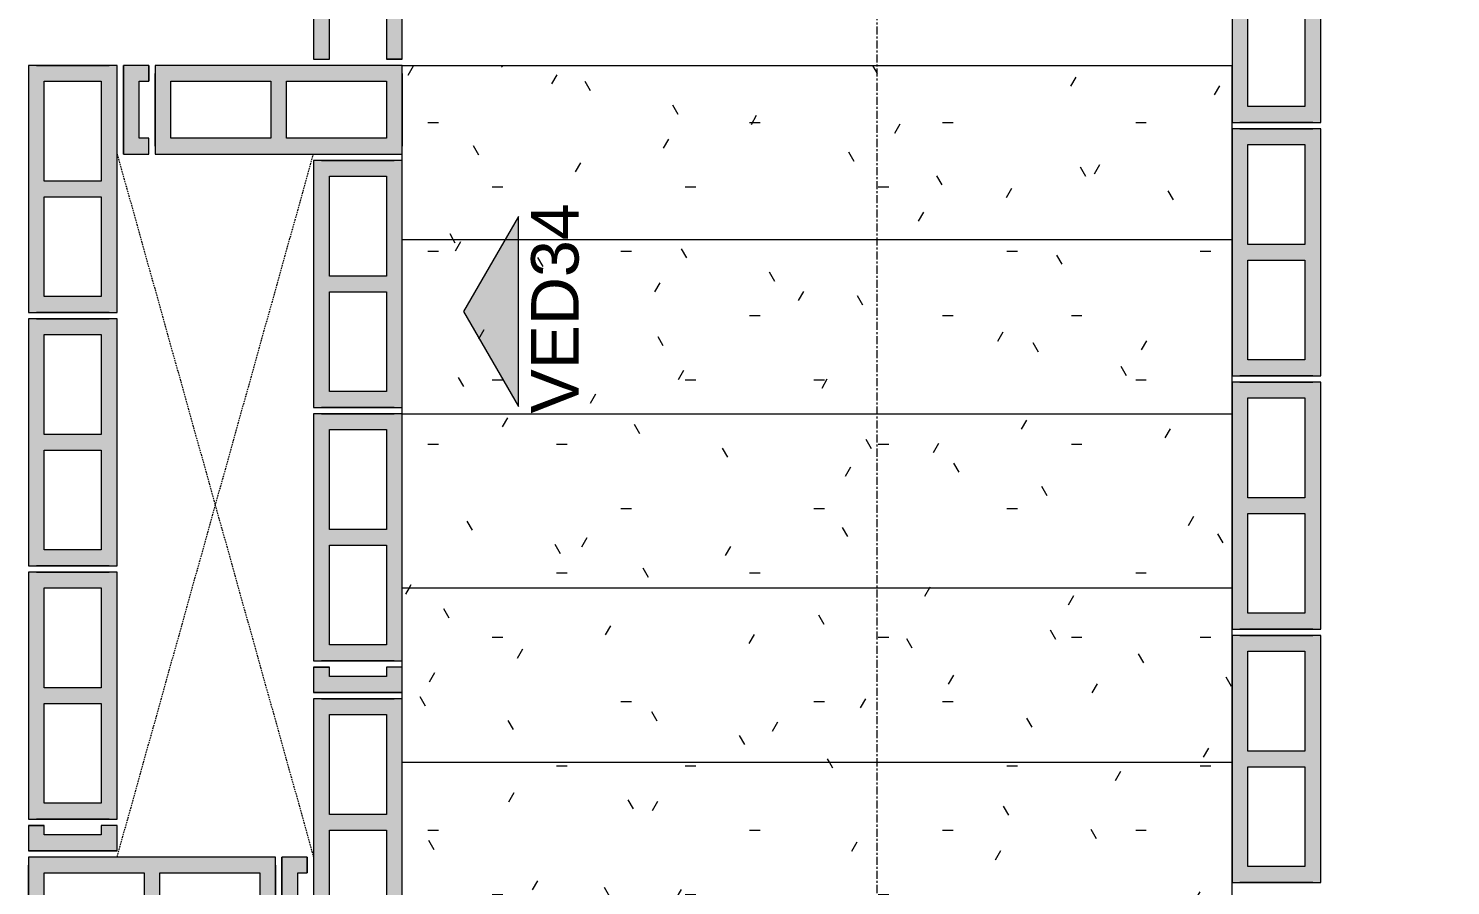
# Model space of a CAD drawing. Header units: centimetres. Extents: x 170 to 13810, y -2277 to 8860.
# Drawn here: x 12644.6 to 12869.1, y -425.3 to -289.9 of the extents above; entities that cross this region are included whole.
import ezdxf

# ---------------------------------------------------------------- set-up
doc = ezdxf.new("R2010")
doc.units = ezdxf.units.CM
doc.linetypes.add('Linha de eixo', pattern=[2.2225, 1.27, -0.3175, 0.3175, -0.3175])
doc.linetypes.add('Projeção', pattern=[0.396875, 0.238125, -0.15875])
for name, color, linetype, lineweight, true_color in [('A-ANNO-DIMS-1', 1, 'Continuous', 9, 0xff0000), ('G-ANNO-SYMB-1', 251, 'Continuous', 9, 0x646464), ('S-BEAM-3', 9, 'Continuous', 9, 0xc0c0c0), ('S-BEAM-5', 6, 'Continuous', 9, 0xff00ff)]:
    doc.layers.add(name, color=color, linetype=linetype, lineweight=lineweight, true_color=true_color)
for name, color, linetype, lineweight in [('A-ANNO-DIMS-50', 7, 'Continuous', 9), ('A-DETL-GENF', 7, 'Continuous', 9), ('A-FLOR-OVHD', 7, 'Projeção', 9), ('G-ANNO-SYMB', 7, 'Continuous', 9), ('S-BEAM', 7, 'Continuous', 9), ('S-BEAM-2', 7, 'Continuous', 13), ('S-GRID-1', 7, 'Linha de eixo', 9), ('S-STRS', 7, 'Continuous', 9), ('S-STRS-1', 7, 'Projeção', 9)]:
    doc.layers.add(name, color=color, linetype=linetype, lineweight=lineweight)
doc.styles.add('Arial_2', font='arial.ttf', dxfattribs={"height": 7.5})
doc.styles.add('Bahnschrift_13', font='', dxfattribs={"height": 7.5})
doc.styles.get('Bahnschrift_13').set_extended_font_data('Bahnschrift')
doc.dimstyles.new('COTA_ACUMULADA', dxfattribs={"dimscale": 30.48, "dimtxt": 8.33133, "dimasz": 0.049213, "dimexe": 0, "dimexo": 0.0625, "dimgap": 0.131234, "dimtad": 0, "dimjust": 2, "dimdec": 0, "dimzin": 0, "dimdsep": 46, "dimtxsty": 'Bahnschrift_13', "dimblk1": 'NONE', "dimblk2": 'OPEN30', "dimsah": 1, "dimcen": 0.09, "dimse1": 1, "dimsd1": 1, "dimazin": 0, "dimtfac": 1, "dimtdec": 4, "dimtix": 1, "dimtmove": 2, "dimatfit": 3, "dimfxl": 0, "dimfxlon": 1, "dimtvp": 1, "dimtolj": 1, "dimtzin": 0, "dimarcsym": 2})
doc.dimstyles.new('COTA_LINEAR', dxfattribs={"dimscale": 30.48, "dimtxt": 8.33133, "dimasz": 0.393701, "dimexe": 0.164042, "dimexo": 0.328084, "dimgap": 0.131234, "dimtad": 1, "dimdec": 0, "dimzin": 0, "dimdsep": 46, "dimtxsty": 'Bahnschrift_13', "dimblk1": 'DOTSMALL', "dimblk2": 'DOTSMALL', "dimsah": 1, "dimcen": 0.09, "dimdle": 0.164042, "dimazin": 0, "dimtfac": 1, "dimtdec": 4, "dimtix": 1, "dimtmove": 0, "dimatfit": 3, "dimfxl": 1, "dimtvp": 1, "dimtolj": 1, "dimtzin": 0, "dimarcsym": 2})
pattern_1 = [(0, (12412.957, 0), (40.64, 10.16), [1.676, -28.804, 1.676, -28.804, -162.56]), (0, (12412.957, 0), (40.64, 10.16), [-60.96, 1.676, -59.284, 1.676, -28.804, -71.12]), (0, (12412.957, 0), (40.64, 10.16), [-152.4, 1.676, -18.644, 1.676, -49.124]), (120, (12428.197, 5.08), (-29.11882, 30.11527), [1.676, -28.804, 1.676, -28.804, -162.56]), (120, (12428.197, 5.08), (-29.11882, 30.11527), [-60.96, 1.676, -59.284, 1.676, -28.804, -71.12]), (120, (12428.197, 5.08), (-29.11882, 30.11527), [-152.4, 1.676, -18.644, 1.676, -49.124]), (240, (12433.277, 25.4), (-11.52118, -40.27527), [1.676, -28.804, 1.676, -28.804, -162.56]), (240, (12433.277, 25.4), (-11.52118, -40.27527), [-60.96, 1.676, -59.284, 1.676, -28.804, -71.12]), (240, (12433.277, 25.4), (-11.52118, -40.27527), [-152.4, 1.676, -18.644, 1.676, -49.124])]

# ---------------------------------------------------------------- blocks, each defined once
blk = doc.blocks.new('LEONE - BLOCO 14X39X1 - LEONE - BLOCO 14X39X19-2886981-COBERTURA - MODULAÇÃO 1ª FIADA')
at = {"layer": 'S-BEAM-3'}
h = blk.add_hatch(color=256, dxfattribs=at)
h.paths.add_polyline_path([(-19.5, -4.5), (-19.5, -7), (19.5, -7), (19.5, 7), (-19.5, 7), (-19.5, 0)])
h.paths.add_polyline_path([(-17, 4.5), (-1.25, 4.5), (-1.25, -4.5), (-17, -4.5)])
h.paths.add_polyline_path([(1.25, 4.16), (1.25, 4.5), (17, 4.5), (17, -4.5), (1.25, -4.5), (1.25, -4.16)])
at = {"layer": 'A-DETL-GENF'}
for p, q in [((19.5, 7), (-19.5, 7)), ((-19.5, 7), (-19.5, 0)), ((19.5, 0), (19.5, 7)), ((-17, -4.5), (-17, 4.5)), ((-17, 4.5), (-1.25, 4.5)), ((-1.25, 4.5), (-1.25, -4.5)), ((1.25, -4.5), (1.25, 4.5)), ((1.25, 4.5), (17, 4.5)), ((17, 4.5), (17, -4.5)), ((-19.5, 0), (-19.5, -7)), ((19.5, -7), (19.5, 0)), ((-1.25, -4.5), (-17, -4.5)), ((17, -4.5), (1.25, -4.5)), ((-19.5, -7), (19.5, -7))]:
    blk.add_line(p, q, dxfattribs=at)
at = {"layer": 'S-BEAM-2'}
for p, q in [((-19.5, 7), (-19.5, -7)), ((19.5, 7), (-19.5, 7)), ((19.5, -7), (19.5, 7)), ((19.5, -7), (19.5, 7)), ((-19.5, 5.75), (-19.5, -5.75)), ((-19.5, -5.75), (-19.5, 5.75)), ((19.5, 5.75), (19.5, -5.75)), ((-19.5, -7), (19.5, -7))]:
    blk.add_line(p, q, dxfattribs=at)
at = {"layer": 'S-BEAM-3'}
for p, q in [((-17, 4.5), (-1.25, 4.5)), ((-17, -4.5), (-17, 4.5)), ((-1.25, 4.5), (-1.25, -4.5)), ((1.25, 4.5), (17, 4.5)), ((1.25, -4.5), (1.25, 4.5)), ((17, 4.5), (17, -4.5)), ((-1.25, -4.5), (-17, -4.5)), ((17, -4.5), (1.25, -4.5))]:
    blk.add_line(p, q, dxfattribs=at)
blk = doc.blocks.new('LEONE - BLOCO VEDAÇÃO 14X39X19 - LEONE - BLOCO VEDAÇÃO 14X39X19-V3-COBERTURA - MODULAÇÃO 1ª FIADA')
at = {"layer": 'S-BEAM-5'}
h = blk.add_hatch(color=256, dxfattribs=at)
h.paths.add_polyline_path([(8, -7), (19.5, -7), (19.5, 7), (-19.5, 7), (-19.5, -7), (5.5, -7)])
h.paths.add_polyline_path([(-17, -4.5), (-17, 4.5), (-1.25, 4.5), (-1.25, -4.5)])
h.paths.add_polyline_path([(8, -4.5), (1.25, -4.5), (1.25, 4.5), (17, 4.5), (17, -4.5)])
at = {"layer": 'A-DETL-GENF'}
for p, q in [((19.5, 7), (-19.5, 7)), ((-19.5, 7), (-19.5, 0)), ((19.5, 0), (19.5, 7)), ((-17, -4.5), (-17, 4.5)), ((-17, 4.5), (-1.25, 4.5)), ((-1.25, 4.5), (-1.25, -4.5)), ((1.25, -4.5), (1.25, 4.5)), ((1.25, 4.5), (17, 4.5)), ((17, 4.5), (17, -4.5)), ((-19.5, 0), (-19.5, -7)), ((19.5, -7), (19.5, 0)), ((-1.25, -4.5), (-17, -4.5)), ((17, -4.5), (1.25, -4.5)), ((-19.5, -7), (19.5, -7))]:
    blk.add_line(p, q, dxfattribs=at)
at = {"layer": 'S-BEAM-2'}
for p, q in [((-19.5, 7), (-19.5, -7)), ((19.5, 7), (-19.5, 7)), ((-19.5, 7), (-19.5, -7)), ((19.5, -7), (19.5, 7)), ((19.5, -7), (19.5, 7)), ((-19.5, -5.75), (-19.5, 5.75)), ((19.5, 5.75), (19.5, -5.75)), ((-19.5, -7), (19.5, -7))]:
    blk.add_line(p, q, dxfattribs=at)
at = {"layer": 'S-BEAM-3'}
for p, q in [((-17, 4.5), (-1.25, 4.5)), ((-17, -4.5), (-17, 4.5)), ((-1.25, 4.5), (-1.25, -4.5)), ((1.25, 4.5), (17, 4.5)), ((1.25, -4.5), (1.25, 4.5)), ((17, 4.5), (17, -4.5)), ((-1.25, -4.5), (-17, -4.5)), ((17, -4.5), (1.25, -4.5))]:
    blk.add_line(p, q, dxfattribs=at)
blk = doc.blocks.new('LEONE - BLOCO VEDAÇÃO 14x04x19 - LEONE - BLOCO VEDAÇÃO 14x04x19-2838453-COBERTURA - MODULAÇÃO 1ª FIADA')
at = {"layer": 'S-BEAM-5'}
blk.add_hatch(color=256, dxfattribs=at).paths.add_polyline_path([(-2.5, -4.5), (-2.5, -7), (1.5, -7), (1.5, -4.5), (0, -4.5), (0, 4.5), (1.5, 4.5), (1.5, 7), (-2.5, 7), (-2.5, 0)])
at = {"layer": 'A-DETL-GENF'}
for p, q in [((1.5, 7), (-2.5, 7)), ((-2.5, 7), (-2.5, 0)), ((1.5, 4.5), (1.5, 7)), ((0, 4.5), (1.5, 4.5)), ((0, -4.5), (0, 4.5)), ((-2.5, 0), (-2.5, -7)), ((1.5, -4.5), (0, -4.5)), ((1.5, -7), (1.5, -4.5)), ((-2.5, -7), (1.5, -7))]:
    blk.add_line(p, q, dxfattribs=at)
at = {"layer": 'S-BEAM-2'}
for p, q in [((1.5, 7), (-2.5, 7)), ((-2.5, -7), (-2.5, 7)), ((1.5, 7), (1.5, 4.5)), ((1.5, -7), (1.5, -4.5)), ((-2.5, -7), (1.5, -7))]:
    blk.add_line(p, q, dxfattribs=at)
at = {"layer": 'S-BEAM-3'}
for p, q in [((0, -4.5), (0, 4.5)), ((0, 4.5), (1.5, 4.5)), ((1.5, -4.5), (0, -4.5))]:
    blk.add_line(p, q, dxfattribs=at)
blk = doc.blocks.new('LEONE - BLOCO VEDAÇÃO 14x09x1 - LEONE - BLOCO VEDAÇÃO 14x09x19-3306052-COBERTURA - MODULAÇÃO 1ª FIADA')
at = {"layer": 'S-BEAM-5'}
blk.add_hatch(color=256, dxfattribs=at).paths.add_polyline_path([(4.5, -4.5), (-2, -4.5), (-2, 4.5), (4.5, 4.5), (4.5, 7), (-4.5, 7), (-4.5, -7), (4.5, -7)])
at = {"layer": 'A-DETL-GENF'}
for p, q in [((-4.5, 7), (-4.5, 0)), ((0, 7), (-4.5, 7)), ((4.5, 7), (0, 7)), ((4.5, 4.5), (4.5, 7)), ((-2, -4.5), (-2, 4.5)), ((-2, 4.5), (4.5, 4.5)), ((-4.5, 0), (-4.5, -7)), ((4.5, -4.5), (-2, -4.5)), ((4.5, -7), (4.5, -4.5)), ((-4.5, -7), (0, -7)), ((0, -7), (4.5, -7))]:
    blk.add_line(p, q, dxfattribs=at)
at = {"layer": 'S-BEAM-2'}
for p, q in [((4.5, 7), (-4.5, 7)), ((-4.5, 7), (-4.5, -7)), ((-4.5, -7), (-4.5, 7)), ((4.5, 7), (4.5, 4.5)), ((-4.5, 5.75), (-4.5, -5.75)), ((-4.5, -5.75), (-4.5, 5.75)), ((4.5, -7), (4.5, -4.5)), ((-4.5, -7), (4.5, -7))]:
    blk.add_line(p, q, dxfattribs=at)
at = {"layer": 'S-BEAM-3'}
for p, q in [((-2, 4.5), (4.5, 4.5)), ((-2, -4.5), (-2, 4.5)), ((4.5, -4.5), (-2, -4.5))]:
    blk.add_line(p, q, dxfattribs=at)
blk = doc.blocks.new('Elevação - Número de detalhe-3354112-COBERTURA - MODULAÇÃO 1ª FIADA')
at = {"layer": 'G-ANNO-SYMB-1'}
blk.add_hatch(color=256, dxfattribs=at).paths.add_polyline_path([(0.3, 0), (-0.3, 0), (0, 0.1732)])
at = {"layer": 'G-ANNO-SYMB'}
for p, q in [((0, 0.1732), (-0.3, 0)), ((0.3, 0), (0, 0.1732)), ((-0.3, 0), (0.3, 0))]:
    blk.add_line(p, q, dxfattribs=at)
blk = doc.blocks.new('DIMBLOCK70-COBERTURA - MODULAÇÃO 1ª FIADA')
at = {"layer": 'A-ANNO-DIMS-50', "lineweight": 35, "true_color": 0xff0000}
h = blk.add_hatch(color=1, dxfattribs=at)
edge = h.paths.add_edge_path()
edge.add_arc((12894.53, -174.76), 1.5, 0, 360)
h = blk.add_hatch(color=1, dxfattribs=at)
edge = h.paths.add_edge_path()
edge.add_arc((12894.53, -495.76), 1.5, 0, 360)
at = {"layer": 'A-ANNO-DIMS-50', "color": 1, "true_color": 0xff0000}
for p, q in [((12853.89, -174.76), (12899.53, -174.76)), ((12894.53, -174.76), (12853.89, -174.76)), ((12894.53, -495.76), (12894.53, -174.76)), ((12902.41, -495.76), (12889.53, -495.76)), ((12894.53, -495.76), (12902.41, -495.76))]:
    blk.add_line(p, q, dxfattribs=at)
at = {"layer": 'A-ANNO-DIMS-50', "color": 1, "lineweight": 35, "true_color": 0xff0000}
for centre in [(12894.53, -174.76), (12894.53, -495.76)]:
    blk.add_circle(centre, 1.5, dxfattribs=at)
at = {"layer": 'A-ANNO-DIMS-50', "color": 0, "insert": (12880.88, -342.51), "char_height": 7.5, "width": 17.4201, "attachment_point": 1, "rotation": 90, "line_spacing_factor": 1.009858, "style": 'Bahnschrift_13'}
blk.add_mtext('321', dxfattribs=at)
blk = doc.blocks.new('_DotSmall')
at = {"color": 0, "linetype": 'ByBlock', "const_width": 0.5}
blk.add_lwpolyline([(-0.0625, 0, 1), (0.0625, 0, 1)], format="xyb", close=True, dxfattribs=at)
blk = doc.blocks.new('DIMBLOCK144-COBERTURA - MODULAÇÃO 1ª FIADA')
at = {"layer": 'A-ANNO-DIMS-50', "color": 1, "true_color": 0xff0000}
for p, q in [((13259.59, -340.9), (13244.59, -336.88)), ((13209.59, -340.9), (13259.59, -340.9)), ((13259.59, -340.9), (13244.59, -344.92)), ((13259.59, -340.9), (13259.59, -340.9)), ((13259.59, -340.9), (13259.59, -340.9))]:
    blk.add_line(p, q, dxfattribs=at)
at = {"layer": 'A-ANNO-DIMS-50', "color": 0, "insert": (13243.69, -327.25), "char_height": 7.5, "width": 18.4804, "attachment_point": 1, "line_spacing_factor": 1.009858, "style": 'Bahnschrift_13'}
blk.add_mtext('481', dxfattribs=at)
blk = doc.blocks.new('_None')
blk = doc.blocks.new('_Open30')
at = {"color": 0, "linetype": 'ByBlock', "lineweight": -2}
for p, q in [((-1, 0.27), (0, 0)), ((0, 0), (-1, -0.27)), ((0, 0), (-1, 0))]:
    blk.add_line(p, q, dxfattribs=at)
blk = doc.blocks.new('DIMBLOCK145-COBERTURA - MODULAÇÃO 1ª FIADA')
at = {"layer": 'A-ANNO-DIMS-50', "color": 1, "true_color": 0xff0000}
for p, q in [((13589.59, -340.9), (13574.59, -336.88)), ((13539.59, -340.9), (13589.59, -340.9)), ((13589.59, -340.9), (13574.59, -344.92)), ((13589.59, -340.9), (13589.59, -340.9)), ((13589.59, -340.9), (13589.59, -340.9))]:
    blk.add_line(p, q, dxfattribs=at)
at = {"layer": 'A-ANNO-DIMS-50', "color": 0, "insert": (13576.08, -327.25), "char_height": 7.5, "width": 15.6023, "attachment_point": 1, "line_spacing_factor": 1.009858, "style": 'Bahnschrift_13'}
blk.add_mtext('811', dxfattribs=at)
blk = doc.blocks.new('DIMBLOCK156-COBERTURA - MODULAÇÃO 1ª FIADA')
at = {"layer": 'A-ANNO-DIMS-50', "color": 1, "true_color": 0xff0000}
for p, q in [((12744.24, -510.76), (12744.24, -560.76)), ((12744.24, -560.76), (12740.22, -545.76)), ((12744.24, -560.76), (12748.26, -545.76)), ((12744.24, -560.76), (12744.24, -560.76)), ((12744.24, -560.76), (12744.24, -560.76))]:
    blk.add_line(p, q, dxfattribs=at)
at = {"layer": 'A-ANNO-DIMS-50', "color": 0, "insert": (12730.59, -560.26), "char_height": 7.5, "width": 19.9952, "attachment_point": 1, "rotation": 90, "line_spacing_factor": 1.009858, "style": 'Bahnschrift_13'}
blk.add_mtext('427', dxfattribs=at)

msp = doc.modelspace()

# ---------------------------------------------------------------- hatches: boundary and pattern name
at = {"layer": 'S-STRS'}
h = msp.add_hatch(dxfattribs=at)
h.set_pattern_fill('FP_5', color=256, style=0, pattern_type=2)
h.set_pattern_definition(pattern_1)
h.paths.add_polyline_path([(12834.59, -323.26), (12834.59, -295.76), (12703.59, -295.76), (12703.59, -323.26), (12801.91, -323.26)])
h = msp.add_hatch(dxfattribs=at)
h.set_pattern_fill('FP_5', color=256, style=0, pattern_type=2)
h.set_pattern_definition(pattern_1)
h.paths.add_polyline_path([(12708.9, -350.76), (12834.59, -350.76), (12834.59, -323.26), (12703.59, -323.26), (12703.59, -350.76), (12703.72, -350.76)])
h = msp.add_hatch(dxfattribs=at)
h.set_pattern_fill('FP_5', color=256, style=0, pattern_type=2)
h.set_pattern_definition(pattern_1)
h.paths.add_polyline_path([(12834.59, -378.26), (12834.59, -350.76), (12703.59, -350.76), (12703.59, -378.26), (12801.91, -378.26)])
h = msp.add_hatch(dxfattribs=at)
h.set_pattern_fill('FP_5', color=256, style=0, pattern_type=2)
h.set_pattern_definition(pattern_1)
h.paths.add_polyline_path([(12703.59, -405.76), (12834.59, -405.76), (12834.59, -378.26), (12703.59, -378.26), (12703.59, -398.26)])
h = msp.add_hatch(dxfattribs=at)
h.set_pattern_fill('FP_5', color=256, style=0, pattern_type=2)
h.set_pattern_definition(pattern_1)
h.paths.add_polyline_path([(12801.91, -433.26), (12834.59, -433.26), (12834.59, -405.76), (12703.59, -405.76), (12703.59, -433.26), (12708.9, -433.26)])

# ---------------------------------------------------------------- linework, layer by layer
at = {"layer": 'A-FLOR-OVHD'}
for p, q in [((12658.59, -309.76), (12689.59, -420.76)), ((12658.59, -420.76), (12689.59, -309.76))]:
    msp.add_line(p, q, dxfattribs=at)
at = {"layer": 'S-GRID-1'}
msp.add_line((12778.59, -679.8), (12778.59, 927.57), dxfattribs=at)
at = {"layer": 'S-STRS'}
for p, q in [((12703.59, -295.76), (12834.59, -295.76)), ((12703.59, -323.26), (12703.59, -295.76)), ((12834.59, -323.26), (12834.59, -295.76)), ((12703.59, -350.76), (12703.59, -323.26)), ((12703.59, -323.26), (12834.59, -323.26)), ((12834.59, -350.76), (12834.59, -323.26)), ((12703.59, -378.26), (12703.59, -350.76)), ((12703.59, -350.76), (12834.59, -350.76)), ((12834.59, -378.26), (12834.59, -350.76)), ((12703.59, -405.76), (12703.59, -378.26)), ((12703.59, -378.26), (12834.59, -378.26)), ((12834.59, -405.76), (12834.59, -378.26)), ((12703.59, -433.26), (12703.59, -405.76)), ((12703.59, -405.76), (12834.59, -405.76)), ((12834.59, -433.26), (12834.59, -405.76))]:
    msp.add_line(p, q, dxfattribs=at)
at = {"layer": 'S-STRS-1'}
for p, q in [((12703.59, -323.26), (12834.59, -323.26)), ((12703.59, -350.76), (12834.59, -350.76)), ((12703.59, -378.26), (12834.59, -378.26)), ((12703.59, -405.76), (12834.59, -405.76))]:
    msp.add_line(p, q, dxfattribs=at)

# ---------------------------------------------------------------- block references
at = {"layer": 'G-ANNO-SYMB', "xscale": 49.99999999999998, "yscale": 49.99999999999998, "zscale": 49.99999999999998, "rotation": 89.99999999999991}
msp.add_blockref('Elevação - Número de detalhe-3354112-COBERTURA - MODULAÇÃO 1ª FIADA', (12721.93, -334.6), dxfattribs=at)
at = {"layer": 'S-BEAM'}
for name, p, rotation in [('LEONE - BLOCO 14X39X1 - LEONE - BLOCO 14X39X19-2886981-COBERTURA - MODULAÇÃO 1ª FIADA', (12841.59, -285.26), 89.99999999999974), ('LEONE - BLOCO VEDAÇÃO 14x09x1 - LEONE - BLOCO VEDAÇÃO 14x09x19-3306052-COBERTURA - MODULAÇÃO 1ª FIADA', (12696.59, -290.26), 269.9999999999997), ('LEONE - BLOCO VEDAÇÃO 14X39X19 - LEONE - BLOCO VEDAÇÃO 14X39X19-V3-COBERTURA - MODULAÇÃO 1ª FIADA', (12651.59, -315.26), 89.9999999999999), ('LEONE - BLOCO 14X39X1 - LEONE - BLOCO 14X39X19-2886981-COBERTURA - MODULAÇÃO 1ª FIADA', (12841.59, -325.26), 89.99999999999974), ('LEONE - BLOCO VEDAÇÃO 14X39X19 - LEONE - BLOCO VEDAÇÃO 14X39X19-V3-COBERTURA - MODULAÇÃO 1ª FIADA', (12696.59, -330.26), 89.9999999999999), ('LEONE - BLOCO VEDAÇÃO 14X39X19 - LEONE - BLOCO VEDAÇÃO 14X39X19-V3-COBERTURA - MODULAÇÃO 1ª FIADA', (12651.59, -355.26), 89.9999999999999), ('LEONE - BLOCO 14X39X1 - LEONE - BLOCO 14X39X19-2886981-COBERTURA - MODULAÇÃO 1ª FIADA', (12841.59, -365.26), 89.99999999999974), ('LEONE - BLOCO VEDAÇÃO 14X39X19 - LEONE - BLOCO VEDAÇÃO 14X39X19-V3-COBERTURA - MODULAÇÃO 1ª FIADA', (12696.59, -370.26), 89.9999999999999), ('LEONE - BLOCO VEDAÇÃO 14X39X19 - LEONE - BLOCO VEDAÇÃO 14X39X19-V3-COBERTURA - MODULAÇÃO 1ª FIADA', (12651.59, -395.26), 89.9999999999999), ('LEONE - BLOCO 14X39X1 - LEONE - BLOCO 14X39X19-2886981-COBERTURA - MODULAÇÃO 1ª FIADA', (12841.59, -405.26), 89.99999999999974), ('LEONE - BLOCO VEDAÇÃO 14x04x19 - LEONE - BLOCO VEDAÇÃO 14x04x19-2838453-COBERTURA - MODULAÇÃO 1ª FIADA', (12696.59, -392.26), 89.99999999999996), ('LEONE - BLOCO VEDAÇÃO 14X39X19 - LEONE - BLOCO VEDAÇÃO 14X39X19-V3-COBERTURA - MODULAÇÃO 1ª FIADA', (12696.59, -415.26), 89.9999999999999), ('LEONE - BLOCO VEDAÇÃO 14x04x19 - LEONE - BLOCO VEDAÇÃO 14x04x19-2838453-COBERTURA - MODULAÇÃO 1ª FIADA', (12651.59, -417.26), 89.9999999999999)]:
    msp.add_blockref(name, p, dxfattribs=dict(at, rotation=rotation))
for name, p in [('LEONE - BLOCO VEDAÇÃO 14x04x19 - LEONE - BLOCO VEDAÇÃO 14x04x19-2838453-COBERTURA - MODULAÇÃO 1ª FIADA', (12662.09, -302.76)), ('LEONE - BLOCO VEDAÇÃO 14X39X19 - LEONE - BLOCO VEDAÇÃO 14X39X19-V3-COBERTURA - MODULAÇÃO 1ª FIADA', (12684.09, -302.76)), ('LEONE - BLOCO VEDAÇÃO 14X39X19 - LEONE - BLOCO VEDAÇÃO 14X39X19-V3-COBERTURA - MODULAÇÃO 1ª FIADA', (12664.09, -427.76)), ('LEONE - BLOCO VEDAÇÃO 14x04x19 - LEONE - BLOCO VEDAÇÃO 14x04x19-2838453-COBERTURA - MODULAÇÃO 1ª FIADA', (12687.09, -427.76))]:
    msp.add_blockref(name, p, dxfattribs=at)

# ---------------------------------------------------------------- texts
at = {"layer": 'G-ANNO-SYMB', "insert": (12723.94, -350.72), "char_height": 7.5, "width": 40.4852, "attachment_point": 1, "rotation": 90, "style": 'Arial_2'}
msp.add_mtext('VED34', dxfattribs=at)

# ---------------------------------------------------------------- dimensions: what is measured, and where the dimension line sits
at = {"layer": 'A-ANNO-DIMS-1'}
dim = msp.add_linear_dim(base=(12744.24, -560.76), p1=(12744.24, -133.76), p2=(12744.24, -560.76), angle=90, dimstyle='COTA_ACUMULADA', override={"dimpost": '<>', "dimfxl": 427.001001}, dxfattribs=at)
dim.commit()
dim.dimension.update_dxf_attribs({"geometry": 'DIMBLOCK156-COBERTURA - MODULAÇÃO 1ª FIADA', "text_midpoint": (12735.59, -550.26), "dimtype": 160, "text_rotation": 90})
dim = msp.add_linear_dim(base=(12894.53, -174.76), p1=(12892.41, -495.76), p2=(12843.89, -174.76), angle=90, dimstyle='COTA_LINEAR', override={"dimpost": '<>', "dimfxl": 324.645714}, dxfattribs=at)
dim.commit()
dim.dimension.update_dxf_attribs({"geometry": 'DIMBLOCK70-COBERTURA - MODULAÇÃO 1ª FIADA', "text_midpoint": (12886.7, -335.26)})
for base, p2, override, picture, middle in [((13259.59, -340.9), (13259.59, -340.9), {"dimpost": '<>', "dimfxl": 481}, 'DIMBLOCK144-COBERTURA - MODULAÇÃO 1ª FIADA', (13252.93, -332.25)), ((13589.59, -340.9), (13589.59, -340.9), {"dimpost": '<>', "dimfxl": 811}, 'DIMBLOCK145-COBERTURA - MODULAÇÃO 1ª FIADA', (13583.89, -332.25))]:
    dim = msp.add_linear_dim(base=base, p1=(12778.59, -340.9), p2=p2, dimstyle='COTA_ACUMULADA', override=override, dxfattribs=at)
    dim.commit()
    dim.dimension.update_dxf_attribs({"geometry": picture, "text_midpoint": middle, "dimtype": 160})

doc.saveas('drawing.dxf')
